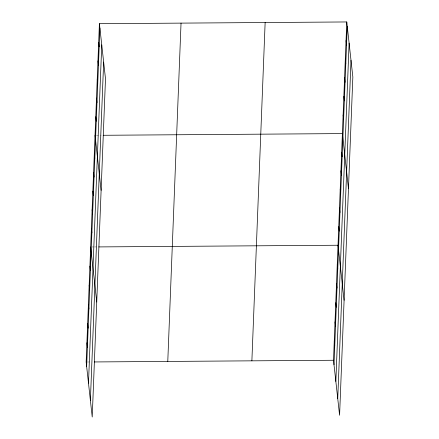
<?xml version="1.0" encoding="UTF-8"?>
<svg xmlns="http://www.w3.org/2000/svg" width="439" height="439" viewBox="0 0 439 439"><rect width="100%" height="100%" fill="white"/><g stroke="black" fill="none" stroke-linecap="round" stroke-linejoin="round"><path stroke-width="0.33" stroke-dasharray="2.19 1.65" d="M96.399 135.327L101.157 135.294M92.02 246.97L94.061 246.959M94.742 246.954L96.783 246.937M87.515 361.999L89.556 361.983"/><path stroke-width="0.66" d="M99.412 23.695L86.154 362.005L92.228 417.05L105.492 78.74L99.412 23.695L346.772 21.95L352.846 76.995L339.588 415.305L333.508 360.26L346.772 21.95M86.648 366.494L99.905 28.184M88.491 383.181L101.749 44.866M90.39 400.368L103.648 62.058M167.78 361.429L181.038 23.119M251.882 360.836L265.14 22.526M334.008 364.749L347.265 26.439M335.846 381.431L349.109 43.121M337.745 398.623L351.002 60.308M103.198 135.283L342.393 133.593L348.473 188.638M98.824 246.921L338.019 245.236L344.094 300.276M94.319 361.95L333.508 360.26M346.042 40.558L346.536 45.047M345.312 59.166L345.806 63.655M344.582 77.769L345.076 82.258M343.852 96.377L344.346 100.866M343.122 114.985L343.616 119.474M341.663 152.201L342.162 156.69M340.933 170.809L341.432 175.298M340.209 189.412L340.702 193.901M339.479 208.02L339.973 212.509M338.749 226.628L339.243 231.117M337.267 264.404L337.761 268.893M336.515 283.578L337.009 288.066M335.764 302.745L336.258 307.24M335.012 321.919L335.511 326.407M334.26 341.092L334.759 345.581M98.682 42.303L99.181 46.792M97.952 60.911L98.451 65.4M97.228 79.519L97.721 84.008M96.498 98.122L96.992 102.611M95.768 116.73L96.262 121.219M95.038 135.338L101.113 190.383M94.308 153.946L94.802 158.435M93.578 172.554L94.072 177.043M92.848 191.163L93.342 195.651M92.119 209.765L92.618 214.254M91.389 228.373L91.888 232.862M90.659 246.981L96.739 302.027M89.913 266.155L90.407 270.643M89.161 285.323L89.655 289.811M88.409 304.496L88.903 308.985M87.657 323.664L88.151 328.152M86.906 342.837L87.399 347.326"/></g></svg>
